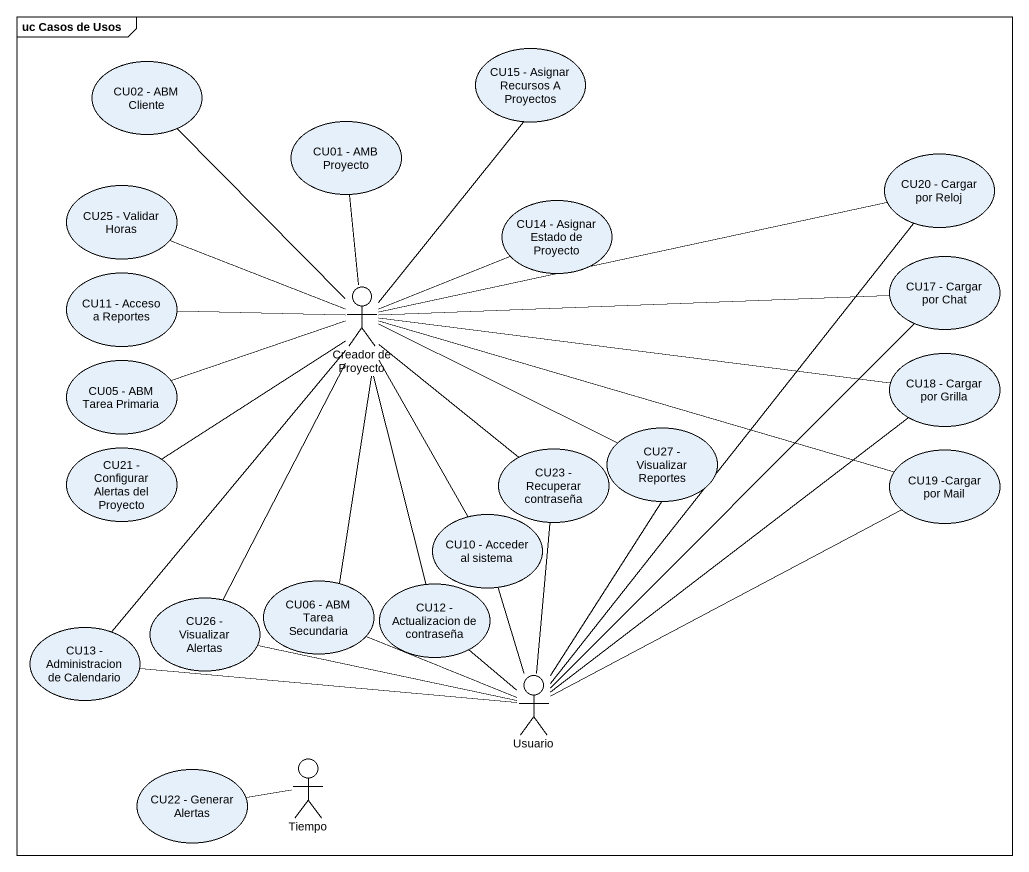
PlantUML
@startuml
mainframe uc Casos de Usos
usecase "CU02 - ABM Cliente" as CU02_ABM_Cliente
usecase "CU15 - Asignar Recursos A Proyectos" as CU15_Asignar_Recursos_A
usecase "CU01 - AMB Proyecto" as CU01_AMB_Proyecto
usecase "CU20 - Cargar por Reloj" as CU20_Cargar_por_Reloj
usecase "CU25 - Validar Horas" as CU25_Validar_Horas
usecase "CU14 - Asignar Estado de Proyecto" as CU14_Asignar_Estado_de
usecase "CU11 - Acceso a Reportes" as CU11_Acceso_a_Reportes
actor "Creador de Proyecto" as Creador_de_Proyecto
usecase "CU17 - Cargar por Chat" as CU17_Cargar_por_Chat
usecase "CU05 - ABM Tarea Primaria" as CU05_ABM_Tarea_Primaria
usecase "CU18 - Cargar por Grilla" as CU18_Cargar_por_Grilla
usecase "CU27 - Visualizar Reportes" as CU27_Visualizar_Reportes
usecase "CU21 - Configurar Alertas del Proyecto" as CU21_Configurar_Alertas_del
usecase "CU23 - Recuperar contraseña" as CU23_Recuperar_contraseña
usecase "CU19 -Cargar por Mail" as CU19_Cargar_por_Mail
usecase "CU10 - Acceder al sistema" as CU10_Acceder_al_sistema
usecase "CU06 - ABM Tarea Secundaria" as CU06_ABM_Tarea_Secundaria
usecase "CU12 - Actualizacion de contraseña" as CU12_Actualizacion_de
usecase "CU13 - Administracion de Calendario" as CU13_Administracion_de
usecase "CU26 - Visualizar Alertas" as CU26_Visualizar_Alertas
actor Usuario
usecase "CU22 - Generar Alertas" as CU22_Generar_Alertas
actor Tiempo
Creador_de_Proyecto -up- CU02_ABM_Cliente
Creador_de_Proyecto -up- CU15_Asignar_Recursos_A
Creador_de_Proyecto -up- CU01_AMB_Proyecto
Creador_de_Proyecto -right- CU20_Cargar_por_Reloj
Creador_de_Proyecto -left- CU25_Validar_Horas
Creador_de_Proyecto -right- CU14_Asignar_Estado_de
Creador_de_Proyecto -left- CU11_Acceso_a_Reportes
Creador_de_Proyecto -right- CU17_Cargar_por_Chat
Creador_de_Proyecto -left- CU05_ABM_Tarea_Primaria
Creador_de_Proyecto -right- CU18_Cargar_por_Grilla
Creador_de_Proyecto -right- CU27_Visualizar_Reportes
Creador_de_Proyecto -- CU21_Configurar_Alertas_del
Creador_de_Proyecto -- CU23_Recuperar_contraseña
Creador_de_Proyecto -right- CU19_Cargar_por_Mail
Creador_de_Proyecto -- CU10_Acceder_al_sistema
Creador_de_Proyecto -- CU06_ABM_Tarea_Secundaria
Creador_de_Proyecto -- CU12_Actualizacion_de
Creador_de_Proyecto -- CU13_Administracion_de
Creador_de_Proyecto -- CU26_Visualizar_Alertas
Usuario -up- CU20_Cargar_por_Reloj
Usuario -up- CU17_Cargar_por_Chat
Usuario -up- CU18_Cargar_por_Grilla
Usuario -up- CU27_Visualizar_Reportes
Usuario -up- CU23_Recuperar_contraseña
Usuario -right- CU19_Cargar_por_Mail
Usuario -up- CU10_Acceder_al_sistema
Usuario -left- CU06_ABM_Tarea_Secundaria
Usuario -up- CU12_Actualizacion_de
Usuario -left- CU13_Administracion_de
Usuario -left- CU26_Visualizar_Alertas
Tiempo -left- CU22_Generar_Alertas
@enduml
